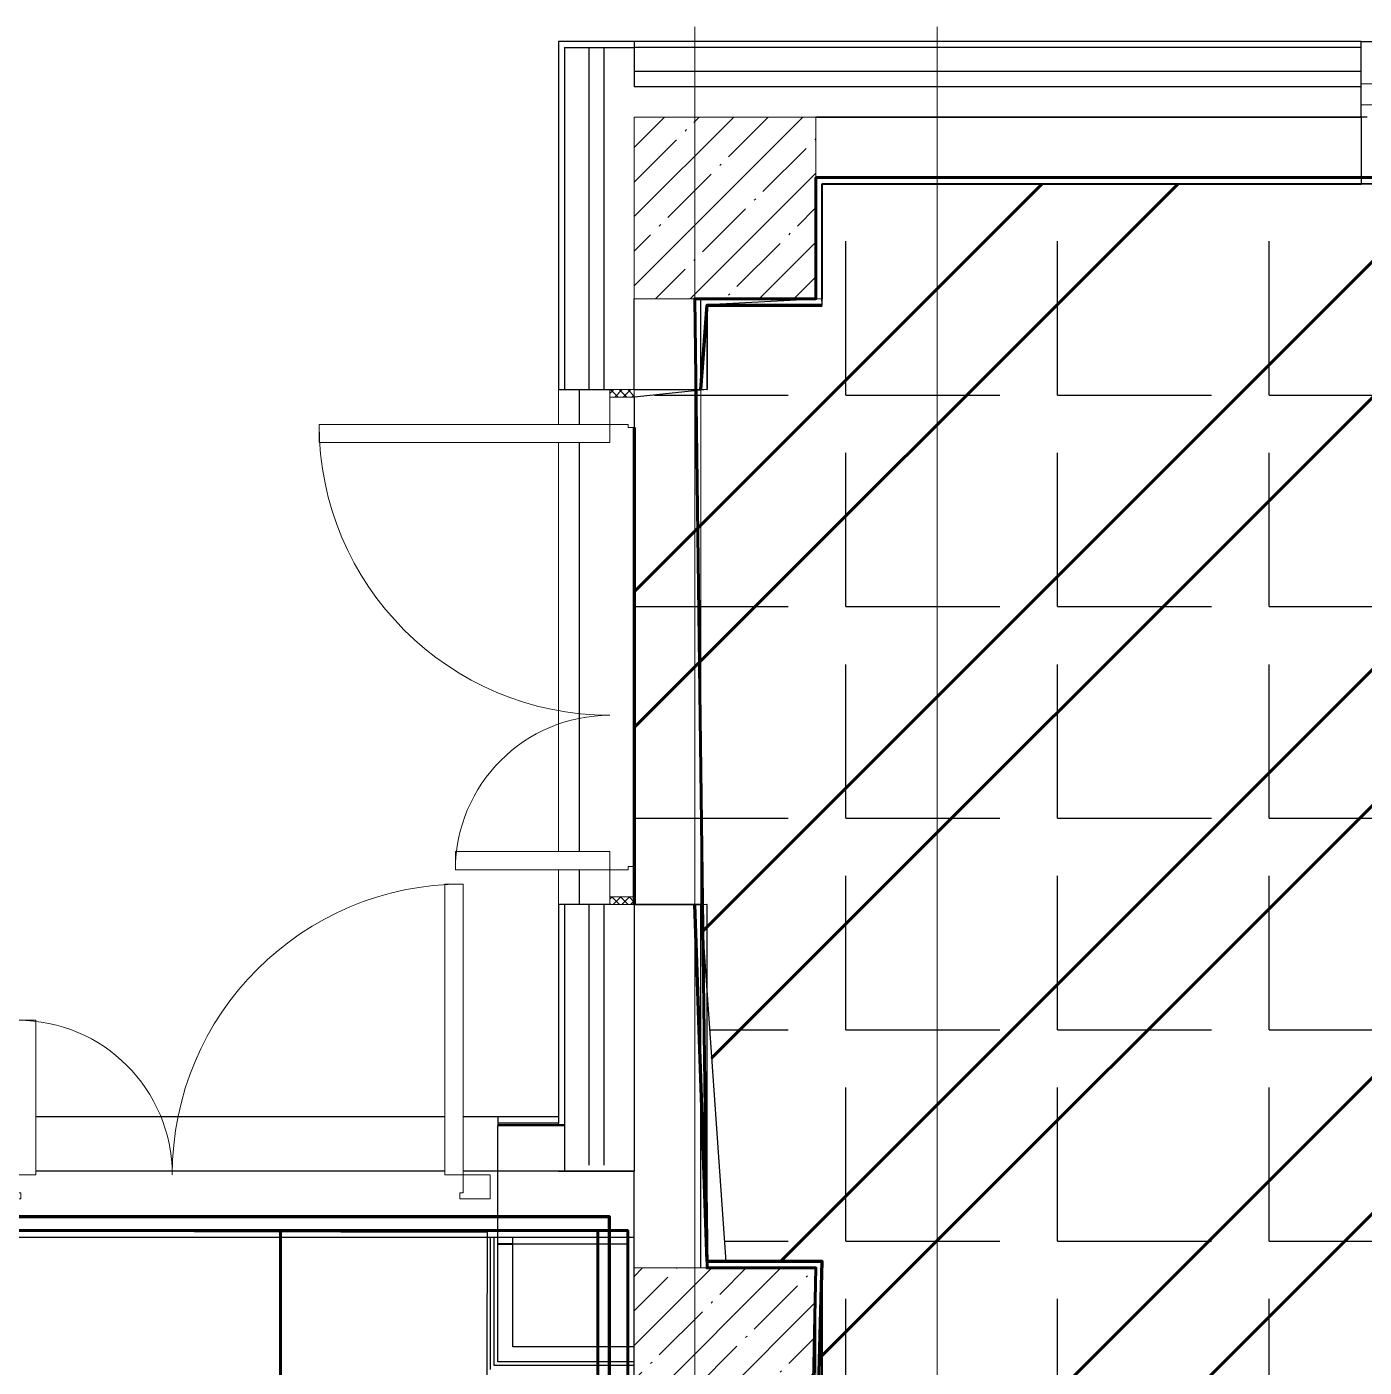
# Model space of a CAD drawing. Header units: millimetres. Extents: x -164500 to 426394, y -23753 to 102118.
# Drawn here: x 40220 to 44635, y 22836 to 27262 of the extents above; entities that cross this region are included whole.
import ezdxf

# ---------------------------------------------------------------- set-up
doc = ezdxf.new("R2010")
doc.units = ezdxf.units.MM
doc.layers.add('1.1) плитка  КР1', color=40, linetype='Continuous')
for name, color, linetype, lineweight in [('196 1-3 этаж гидро изол', 6, 'Continuous', 60), ('284 стык. профилей', 1, 'Continuous', 120), ('374 ПК-4', 211, 'Continuous', 120), ('384 ПК-3', 30, 'Continuous', 120), ('469 плитка КР10 лестницы', 130, 'Continuous', 60), ('A-DOOR-2', 7, 'Continuous', 5), ('A-DOOR-FRAM-2', 7, 'Continuous', 5), ('A-FLOR', 7, 'Continuous', 9), ('A-GLAZ', 7, 'Continuous', 9), ('A-GLAZ-1', 7, 'Continuous', 5), ('S-COLS-1', 7, 'Continuous', 5), ('Оси', 7, 'Continuous', 9)]:
    doc.layers.add(name, color=color, linetype=linetype, lineweight=lineweight)
doc.layers.add('A-DOOR-1', color=7, linetype='Continuous', lineweight=5, true_color=0xc0c0c0)
doc.layers.add('A-DOOR-FRAM-1', color=7, linetype='Continuous', lineweight=5, true_color=0xc0c0c0)

# ---------------------------------------------------------------- blocks, each defined once
blk = doc.blocks.new('BSC_Колонна _Прямоугольная - 600х600-V29-Объем проектирования 1 этажа')
at = {"layer": 'S-COLS-1'}
h = blk.add_hatch(dxfattribs=at)
h.set_pattern_fill('FP_55', color=256, style=0, pattern_type=2)
h.set_pattern_definition([(45, (-42460, -26800), (-114.04925, 114.04925), []), (45, (-42345.95, -26800), (-114.04925, 114.04925), [201.613, -40.323, 6.706, -33.617])])
h.paths.add_polyline_path([(274.3, -300), (300, -300), (300, 300), (-300, 300), (-300, -300), (200, -300)])
for p, q in [((300, 300), (-300, 300)), ((-300, 300), (-300, -300)), ((300, -300), (300, 300)), ((-300, -300), (300, -300))]:
    blk.add_line(p, q, dxfattribs=at)
blk = doc.blocks.new('BSC_Колонна _Прямоугольная - 600х600-V42-Объем проектирования 1 этажа')
at = {"layer": 'S-COLS-1'}
h = blk.add_hatch(dxfattribs=at)
h.set_pattern_fill('FP_68', color=256, style=0, pattern_type=2)
h.set_pattern_definition([(45, (-42460, -23000), (-114.04925, 114.04925), []), (45, (-42345.95, -23000), (-114.04925, 114.04925), [201.613, -40.323, 6.706, -33.617])])
h.paths.add_polyline_path([(-300, -300), (300, -300), (300, 300), (-300, 300), (-300, -217.7)])
for p, q in [((300, 300), (-300, 300)), ((-300, 300), (-300, -300)), ((300, -300), (300, 300)), ((-300, -300), (300, -300))]:
    blk.add_line(p, q, dxfattribs=at)
blk = doc.blocks.new('110_Дверь_СКБ_2Ст_Наружная - ДН-1_л__ Двухстворчатая 1350 х3200 _ЛК_ в свету с верхним остеклением 2-22448815-Объем проектирования 1 этажа')
at = {"layer": 'A-DOOR-1'}
for p, q in [((754.5, 869), (694.5, 869)), ((694.5, 869), (694.5, -91)), ((754.5, -91), (754.5, 869)), ((-715.5, 419), (-715.5, -91)), ((-655.5, 419), (-715.5, 419)), ((-655.5, -91), (-655.5, 419)), ((-715.5, -91), (-655.5, -91)), ((694.5, -91), (754.5, -91))]:
    blk.add_line(p, q, dxfattribs=at)
for centre, radius, start, end in [((754.5, -91), 960, 90, 180), ((-715.5, -91), 510, 0, 90)]:
    blk.add_arc(centre, radius, start, end, dxfattribs=at)
at = {"layer": 'A-DOOR-FRAM-1'}
for p, q in [((-715.5, -91), (-805.5, -91)), ((-805.5, -91), (-805.5, -171)), ((-715.5, -151), (-715.5, -91)), ((754.5, -91), (754.5, -151)), ((844.5, -91), (754.5, -91)), ((844.5, -171), (844.5, -91)), ((-805.5, -171), (-705.5, -171)), ((-705.5, -151), (-715.5, -151)), ((-705.5, -171), (-705.5, -151)), ((754.5, -151), (744.5, -151)), ((744.5, -151), (744.5, -171)), ((744.5, -171), (844.5, -171))]:
    blk.add_line(p, q, dxfattribs=at)
blk = doc.blocks.new('120_Окно_СКБ_2Ст - 120_Окно_СКБ_2Ст 3100х2500 _мал_створка слева_-22273855-Объем проектирования 1 этажа')
at = {"layer": 'A-GLAZ'}
for p, q in [((-1550, -75), (-1550, -5)), ((-1550, -5), (-1480, -5)), ((-1480, -5), (-1480, -75)), ((650, -35), (-1480, -35)), ((-1480, -35), (-1480, -75)), ((-1430, -85), (-1430, -35)), ((600, -85), (600, -35)), ((650, -75), (650, -5)), ((650, -5), (720, -5)), ((650, -75), (650, -35)), ((720, -5), (720, -75)), ((1480, -35), (720, -35)), ((720, -35), (720, -75)), ((770, -85), (770, -35)), ((1430, -85), (1430, -35)), ((1480, -75), (1480, -5)), ((1480, -5), (1550, -5)), ((1480, -75), (1480, -35)), ((1550, -5), (1550, -75)), ((-1480, -75), (-1550, -75)), ((-1480, -75), (-1500, -75)), ((-1500, -75), (-1500, -85)), ((-1500, -85), (670, -85)), ((670, -85), (-1500, -85)), ((720, -75), (650, -75)), ((670, -75), (650, -75)), ((670, -85), (670, -75)), ((720, -75), (700, -75)), ((700, -75), (700, -85)), ((700, -85), (1500, -85)), ((1500, -85), (700, -85)), ((1550, -75), (1480, -75)), ((1500, -75), (1480, -75)), ((1500, -85), (1500, -75))]:
    blk.add_line(p, q, dxfattribs=at)
at = {"layer": 'A-GLAZ-1'}
for p, q in [((1550, -5), (-1550, -5)), ((-1550, -75), (-1500, -75)), ((-1430, -55), (600, -55)), ((600, -65), (-1430, -65)), ((670, -75), (700, -75)), ((770, -55), (1430, -55)), ((1430, -65), (770, -65)), ((1500, -75), (1550, -75))]:
    blk.add_line(p, q, dxfattribs=at)
blk = doc.blocks.new('110_Дверь_СКБ_2Ст_Наружная - ДН-1_л__ Двухстворчатая 1350 х3200 _ЛК_ в свету с верхним остеклением EI30-23529464-Объем проектирования 1 этажа')
at = {"layer": 'A-DOOR-2'}
h = blk.add_hatch(dxfattribs=at)
h.set_pattern_fill('FP_168', color=256, style=0, pattern_type=2)
h.set_pattern_definition([(135, (1451.41, 189.685), (-14.14214, -14.14214), []), (225, (1451.41, 189.685), (14.14214, -14.14214), [])])
h.paths.add_polyline_path([(844.5, -125), (869.5, -125), (869.5, -45), (844.5, -45), (844.5, -105)])
at = {"layer": 'A-DOOR-FRAM-2'}
h = blk.add_hatch(dxfattribs=at)
h.set_pattern_fill('FP_169', color=256, style=0, pattern_type=2)
h.set_pattern_definition([(45, (-671.384, 189.685), (-14.1421, 14.1421), []), (135, (-671.384, 189.685), (-14.1421, -14.1421), [])])
h.paths.add_polyline_path([(-830.5, -45), (-830.5, -125), (-805.5, -125), (-805.5, -45)])
at = {"layer": 'A-DOOR-1'}
for p, q in [((754.5, 915), (694.5, 915)), ((694.5, 915), (694.5, -45)), ((754.5, -45), (754.5, 915)), ((-715.5, 465), (-715.5, -45)), ((-655.5, 465), (-715.5, 465)), ((-655.5, -45), (-655.5, 465)), ((-715.5, -45), (-655.5, -45)), ((694.5, -45), (754.5, -45))]:
    blk.add_line(p, q, dxfattribs=at)
for centre, radius, start, end in [((754.5, -45), 960, 90, 180), ((-715.5, -45), 510, 0, 90)]:
    blk.add_arc(centre, radius, start, end, dxfattribs=at)
at = {"layer": 'A-DOOR-FRAM-1'}
for p, q in [((-805.5, -45), (-830.5, -45)), ((-830.5, -45), (-830.5, -125)), ((-715.5, -45), (-805.5, -45)), ((-805.5, -45), (-805.5, -125)), ((-805.5, -125), (-805.5, -45)), ((-715.5, -105), (-715.5, -45)), ((754.5, -45), (754.5, -105)), ((844.5, -45), (754.5, -45)), ((844.5, -125), (844.5, -45)), ((869.5, -45), (844.5, -45)), ((844.5, -45), (844.5, -125)), ((869.5, -125), (869.5, -45)), ((-830.5, -125), (-805.5, -125)), ((-805.5, -125), (-705.5, -125)), ((-705.5, -105), (-715.5, -105)), ((-705.5, -125), (-705.5, -105)), ((754.5, -105), (744.5, -105)), ((744.5, -105), (744.5, -125)), ((744.5, -125), (844.5, -125)), ((844.5, -125), (869.5, -125))]:
    blk.add_line(p, q, dxfattribs=at)

msp = doc.modelspace()

# ---------------------------------------------------------------- hatches: boundary and pattern name
at = {"layer": '1.1) плитка  КР1'}
h = msp.add_hatch(dxfattribs=at)
h.set_pattern_fill('ANGLE', color=256, scale=100)
h.set_pattern_definition([(0, (42224.7, 26743.94), (0, 698.5), [508, -190.5]), (90, (42224.7, 26743.94), (-698.5, 4e-14), [508, -190.5])])
h.paths.add_polyline_path([(54824.702, 12184.438), (54834.702, 11783.938), (56619.963, 11784.938), (56619.963, 15695.731), (57414.702, 15695.731), (57386.702, 18691.938), (57966.702, 18821.523), (57966.702, 20355.938), (51436.702, 20355.938), (51436.702, 26313.938), (50903.702, 26313.938), (50903.702, 26722.938), (48844.702, 26743.938), (48845.702, 26343.438), (47749.702, 26343.438), (47724.702, 26363.938), (47703.702, 26742.938), (42845.702, 26742.938), (42845.702, 26363.938), (42465.702, 26343.938), (42465.702, 26063.938), (42224.702, 26038.938), (42224.702, 24363.938), (42444.702, 24363.938), (42527.875, 23183.938), (42845.702, 23184.938), (42845.702, 21962.938), (42465.702, 21962.938), (42465.702, 20164.938), (42824.702, 20164.938), (42845.702, 19563.938), (42465.702, 19562.938), (42465.702, 17764.938), (42845.702, 17764.938), (42845.702, 16542.938), (42465.702, 16542.938), (42465.702, 14971.895), (45995.724, 14966.395), (46024.702, 11803.938), (48203.702, 11773.938), (48203.702, 12184.938), (48845.702, 12184.938), (48895.702, 11803.938), (51723.702, 11803.938), (51723.702, 12163.938), (52422.44, 12184.938), (52378.571, 11763.938), (54214.702, 11783.938), (54214.702, 12225.418), (54832.702, 12225.418)])
edge = h.paths.add_edge_path(flags=16)
edge.add_arc((48509.596, 16886.524), 491.712, 0, 360)
edge = h.paths.add_edge_path(flags=16)
edge.add_arc((54504.756, 16876.517), 491.712, 0, 360)
edge = h.paths.add_edge_path(flags=16)
edge.add_arc((48534.113, 22870.242), 491.712, 0, 360)
at = {"layer": '196 1-3 этаж гидро изол'}
h = msp.add_hatch(dxfattribs=at)
h.set_pattern_fill('ANSI32', color=256, scale=100)
h.set_pattern_definition([(45, (42224.7, 26743.9), (-673.52, 673.52), []), (45, (42673.7, 26743.9), (-673.52, 673.52), [])])
h.paths.add_polyline_path([(54824.702, 12184.438), (54834.702, 11783.938), (56619.963, 11784.938), (56619.963, 15695.731), (57414.702, 15695.731), (57386.702, 18691.938), (57966.702, 18821.523), (57966.702, 20355.938), (51436.702, 20355.938), (51436.702, 26313.938), (50903.702, 26313.938), (50903.702, 26722.938), (48844.702, 26743.938), (48845.702, 26343.438), (47749.702, 26343.438), (47724.702, 26363.938), (47703.702, 26742.938), (42845.702, 26742.938), (42845.702, 26363.938), (42465.702, 26343.938), (42465.702, 26063.938), (42224.702, 26038.938), (42224.702, 24363.938), (42444.702, 24363.938), (42527.875, 23183.938), (42845.702, 23184.938), (42845.702, 21962.938), (42465.702, 21962.938), (42465.702, 20164.938), (42824.702, 20164.938), (42845.702, 19563.938), (42465.702, 19562.938), (42465.702, 17764.938), (42845.702, 17764.938), (42845.702, 16542.938), (42465.702, 16542.938), (42465.702, 14971.895), (45995.724, 14966.395), (46024.702, 11803.938), (48203.702, 11773.938), (48203.702, 12184.938), (48845.702, 12184.938), (48895.702, 11803.938), (51723.702, 11803.938), (51723.702, 12163.938), (52422.44, 12184.938), (52378.571, 11763.938), (54214.702, 11783.938), (54214.702, 12225.418), (54832.702, 12225.418)])
edge = h.paths.add_edge_path(flags=16)
edge.add_arc((48509.596, 16886.524), 491.712, 0, 360)
edge = h.paths.add_edge_path(flags=16)
edge.add_arc((54504.756, 16876.517), 491.712, 0, 360)
edge = h.paths.add_edge_path(flags=16)
edge.add_arc((48534.113, 22870.242), 491.712, 0, 360)
at = {"layer": '469 плитка КР10 лестницы'}
h = msp.add_hatch(dxfattribs=at)
h.set_pattern_fill('ANGLE', color=256, scale=150)
h.set_pattern_definition([(0, (205553.1, 26879), (0, 1047.75), [762, -285.75]), (90, (205553.1, 26879), (-1047.75, 6e-14), [762, -285.75])])
h.paths.add_polyline_path([(38836.749, 23287.371), (42203.702, 23287.371), (42203.702, 20463.938), (38836.749, 20463.938)])

# ---------------------------------------------------------------- linework, layer by layer
for p, q in [((42224.702, 27213.938), (41974.702, 27213.938)), ((41974.702, 27213.938), (41974.702, 26063.938)), ((41994.702, 27193.938), (42224.702, 27193.938)), ((41994.702, 27193.938), (41994.702, 26063.938)), ((42074.702, 27193.938), (42074.702, 26063.938)), ((42124.702, 27193.938), (42124.702, 26063.938)), ((44624.702, 27213.938), (42224.702, 27213.938)), ((42224.702, 27213.938), (42224.702, 27063.938)), ((44624.702, 27193.938), (42224.702, 27193.938)), ((44624.702, 27193.938), (44624.702, 27213.938)), ((44624.702, 27213.938), (47724.702, 27213.938)), ((44624.702, 26963.938), (44624.702, 27193.938)), ((44624.702, 27113.938), (42224.702, 27113.938)), ((44624.702, 27063.938), (42224.702, 27063.938)), ((44644.702, 26963.938), (42824.702, 26963.938)), ((42824.702, 26963.938), (44624.702, 26963.938)), ((44624.702, 26963.938), (44624.702, 26743.938)), ((44644.702, 26763.938), (42824.702, 26763.938)), ((42844.702, 26356.198), (42844.702, 26743.938)), ((42844.702, 26743.938), (42845.702, 26743.938)), ((47704.702, 26743.938), (42845.702, 26743.938)), ((42845.702, 26342.938), (42845.702, 26742.938)), ((42845.702, 26742.938), (44624.702, 26742.938)), ((44624.702, 26742.938), (44624.702, 26743.938)), ((47703.702, 26742.938), (44624.702, 26742.938)), ((42224.702, 26063.938), (42224.702, 26363.938)), ((42444.702, 26063.938), (42444.702, 26363.938)), ((42465.702, 26343.938), (42464.702, 26343.938)), ((42465.702, 26063.938), (42465.702, 26342.938)), ((42465.702, 26342.938), (42845.702, 26342.938)), ((41974.702, 26063.938), (41994.702, 26063.938)), ((41994.702, 26063.938), (42144.702, 26063.938)), ((42044.702, 25948.938), (42044.702, 26063.938)), ((42224.702, 26063.938), (42444.702, 26063.938)), ((42464.702, 26063.938), (42465.702, 26063.938)), ((42044.702, 24538.938), (42044.702, 25888.938)), ((42044.702, 24363.938), (42044.702, 24478.938)), ((41994.702, 24363.938), (41974.702, 24363.938)), ((41974.702, 24363.938), (41974.702, 23641.66)), ((42144.702, 24363.938), (41994.702, 24363.938)), ((41994.702, 24363.938), (41994.702, 23483.66)), ((42074.702, 24363.938), (42074.702, 23503.66)), ((42124.702, 24363.938), (42124.702, 23503.66)), ((42444.702, 24363.938), (42224.702, 24363.938)), ((42224.702, 24363.938), (42224.702, 23483.938)), ((42444.702, 23163.938), (42444.702, 24363.938)), ((42465.702, 24363.938), (42464.702, 24363.938)), ((42465.702, 23184.938), (42465.702, 24363.938)), ((40249.702, 23663.66), (41599.702, 23663.66)), ((41659.702, 23663.66), (41974.702, 23663.66)), ((41774.702, 23663.66), (41774.702, 23641.66)), ((41974.702, 23641.66), (41774.702, 23641.66)), ((41774.702, 23641.66), (41774.702, 23633.66)), ((41994.702, 23636.66), (41774.702, 23636.66)), ((41974.702, 23636.66), (41974.702, 23641.66)), ((41994.702, 23633.66), (41774.702, 23633.66)), ((41774.702, 22853.938), (41774.702, 23633.66)), ((41599.702, 23483.66), (40249.702, 23483.66)), ((41774.702, 23483.66), (41659.702, 23483.66)), ((41974.702, 23483.938), (41774.702, 23483.938)), ((41974.702, 23483.938), (41974.702, 23483.66)), ((42224.702, 23483.938), (41974.702, 23483.938)), ((41974.702, 23483.66), (41994.702, 23483.66)), ((41994.702, 23483.66), (42224.702, 23483.66)), ((42224.702, 23163.938), (42224.702, 23483.938)), ((42464.702, 23441.249), (42464.702, 23244.701)), ((42224.702, 23263.938), (38824.702, 23263.938)), ((42224.702, 23263.938), (41749.702, 23263.938)), ((41749.702, 23263.938), (41749.702, 22828.938)), ((41762.202, 22841.438), (41762.202, 23263.938)), ((41824.702, 23243.938), (41774.702, 23243.938)), ((41774.702, 23242.938), (41824.702, 23242.938)), ((41824.702, 22903.938), (41824.702, 23263.938)), ((41824.702, 23243.938), (42204.702, 23243.938)), ((42204.702, 23242.938), (41824.702, 23242.938)), ((42203.702, 22903.938), (42203.702, 23242.938)), ((42204.702, 23242.938), (42204.702, 23243.938)), ((42204.702, 15083.938), (42204.702, 23242.938)), ((42224.702, 20463.938), (42224.702, 23263.938)), ((42464.702, 23183.938), (42464.702, 23184.938)), ((42845.702, 23184.938), (42465.702, 23184.938)), ((42527.875, 23183.938), (42844.702, 23183.938)), ((42844.702, 21963.938), (42844.702, 23183.938)), ((42845.702, 21963.938), (42845.702, 23184.938)), ((42224.702, 22903.938), (41824.702, 22903.938)), ((42203.702, 22903.938), (42203.702, 22828.938)), ((42224.702, 22841.438), (41762.202, 22841.438)), ((42224.702, 22853.938), (41774.702, 22853.938))]:
    msp.add_line(p, q)
at = {"flags": 128}
msp.add_lwpolyline([(41740.741, 23280.554), (38836.749, 23287.371), (38817.623, 15139.393), (42175.613, 15131.511), (42190.129, 21315.058), (41811.13, 21315.948), (41736.13, 21316.124), (41739.793, 22876.555)], close=True, dxfattribs=at)
at = {"layer": '1.1) плитка  КР1'}
msp.add_lwpolyline([(47703.702, 26742.938), (42845.702, 26742.938), (42845.702, 26363.938), (42465.702, 26343.938), (42465.702, 26063.938), (42224.702, 26038.938), (42224.702, 24363.938), (42444.702, 24363.938), (42527.875, 23183.938), (42845.702, 23184.938), (42845.702, 21962.938), (42465.702, 21962.938), (42465.702, 20164.938), (42824.702, 20164.938), (42845.702, 19563.938), (42465.702, 19562.938), (42465.702, 17764.938), (42845.702, 17764.938), (42845.702, 16542.938), (42465.702, 16542.938), (42465.702, 14971.895), (45995.724, 14966.395), (46024.702, 11803.938), (48203.702, 11773.938)], dxfattribs=at)
at = {"layer": '196 1-3 этаж гидро изол'}
msp.add_lwpolyline([(45995.724, 14967.395), (42465.702, 14966.395), (42444.702, 16466.951), (42845.702, 16466.951), (42845.702, 17688.938), (42444.702, 17738.938), (42444.702, 19588.938), (42799.702, 19588.938), (42799.702, 20088.938), (42465.702, 20138.938), (42465.702, 21988.938), (42799.702, 21988.938), (42824.702, 23163.938), (42465.702, 23163.938), (42424.702, 26363.938), (42824.702, 26363.938), (42824.702, 26763.938), (47703.702, 26763.938), (47724.702, 26343.938), (48844.702, 26343.438), (48844.702, 26723.938), (50903.702, 26763.938), (50924.702, 26362.938), (51444.702, 26387.938)], dxfattribs=at)
at = {"layer": '284 стык. профилей'}
msp.add_lwpolyline([(42224.702, 25938.938), (42224.702, 24363.938)], dxfattribs=at)
at = {"layer": '374 ПК-4'}
msp.add_lwpolyline([(38743.742, 21607.309), (38743.742, 15152.309), (42143.742, 15152.309), (42143.742, 23332.309), (38743.742, 23332.309), (38743.742, 22807.309)], dxfattribs=at)
at = {"layer": '384 ПК-3'}
for points in [[(42444.702, 26063.938), (42465.702, 26342.938), (42845.702, 26342.938)], [(45457.411, 14615.434), (45995.702, 14629.926), (45995.702, 14946.395), (42424.702, 14946.395), (42465.702, 16542.938), (42824.702, 16542.938), (42845.702, 17763.938), (42464.702, 17738.938), (42465.702, 19562.938), (42824.702, 19526.438), (42845.702, 20163.938), (42465.702, 20164.938), (42465.702, 21962.938), (42812.202, 21962.938), (42845.702, 23184.938), (42465.702, 23184.938), (42424.702, 24363.938)]]:
    msp.add_lwpolyline(points, dxfattribs=at)
at = {"layer": '469 плитка КР10 лестницы'}
msp.add_lwpolyline([(38836.749, 23287.371), (42203.702, 23287.371), (42203.702, 20463.938), (38836.749, 20463.938)], close=True, dxfattribs=at)
at = {"layer": 'A-FLOR'}
for p, q in [((42845.702, 26743.938), (47704.702, 26743.938)), ((42464.702, 26063.938), (42464.702, 26343.938)), ((42465.702, 26343.938), (42844.702, 26343.938)), ((42844.702, 26343.938), (42844.702, 26356.198)), ((41974.702, 25948.938), (41974.702, 26063.938)), ((42444.702, 24363.938), (42444.702, 26063.938)), ((42444.702, 26063.938), (42464.702, 26063.938)), ((42224.702, 24488.938), (42224.702, 25938.938)), ((41974.702, 24538.938), (41974.702, 25888.938)), ((41974.702, 24363.938), (41974.702, 24478.938)), ((42464.702, 24363.938), (42444.702, 24363.938)), ((42464.702, 23441.249), (42464.702, 24363.938)), ((42464.702, 23276.049), (42464.702, 23438.938)), ((40074.702, 23263.938), (41749.702, 23263.938)), ((42464.702, 23245.019), (42464.702, 23274.91)), ((42464.702, 23184.938), (42464.702, 23244.701)), ((42527.875, 23183.938), (42464.702, 23183.938)), ((42844.702, 23183.938), (42529.273, 23183.938)), ((42844.702, 21963.938), (42844.702, 23183.938))]:
    msp.add_line(p, q, dxfattribs=at)
at = {"layer": 'Оси'}
for points in [[(42424.702, -2042.321), (42424.702, 2957.679), (42424.702, 22262.009), (42424.702, 27262.009)], [(43652.75, -2042.321), (43652.75, -1322.84), (43224.702, -759.518), (43224.702, 4240.482), (43224.702, 22262.009), (43224.702, 27262.009)]]:
    msp.add_lwpolyline(points, dxfattribs=at)

# ---------------------------------------------------------------- block references
at = {"color": 3}
msp.add_blockref('120_Окно_СКБ_2Ст - 120_Окно_СКБ_2Ст 3100х2500 _мал_створка слева_-22273855-Объем проектирования 1 этажа', (46174.702, 27078.938), dxfattribs=at)
for name, p in [('BSC_Колонна _Прямоугольная - 600х600-V29-Объем проектирования 1 этажа', (42524.702, 26663.938)), ('110_Дверь_СКБ_2Ст_Наружная - ДН-1_л__ Двухстворчатая 1350 х3200 _ЛК_ в свету с верхним остеклением 2-22448815-Объем проектирования 1 этажа', (40905.202, 23562.66)), ('BSC_Колонна _Прямоугольная - 600х600-V42-Объем проектирования 1 этажа', (42524.702, 22863.938))]:
    msp.add_blockref(name, p)
at = {"rotation": 89.9999999999999}
msp.add_blockref('110_Дверь_СКБ_2Ст_Наружная - ДН-1_л__ Двухстворчатая 1350 х3200 _ЛК_ в свету с верхним остеклением EI30-23529464-Объем проектирования 1 этажа', (42099.702, 25194.438), dxfattribs=at)

doc.saveas('drawing.dxf')
